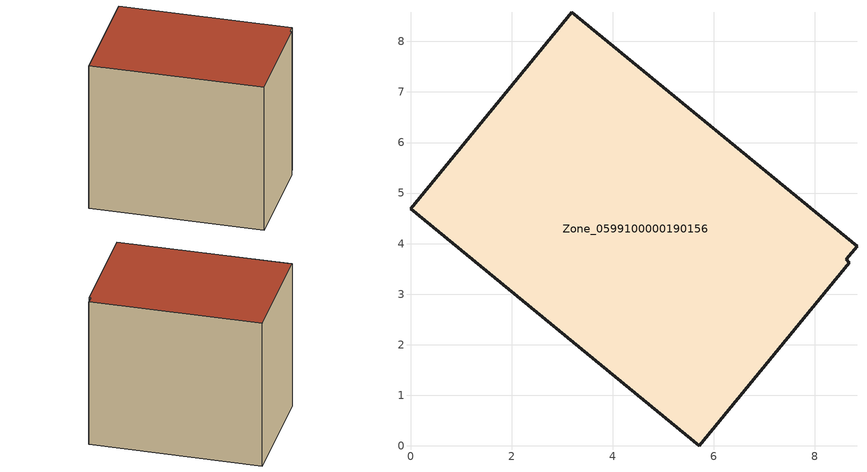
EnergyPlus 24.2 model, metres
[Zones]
Zone_0599100000190156
 floor ground (C_G): 8.83,3.95 8.62,3.69 8.68,3.62 5.71,0 0,4.69 3.19,8.58 z0
 wall outside (C_F): 8.83,3.95 3.19,8.58 0,4.69 5.71,0 8.68,3.62 8.62,3.69 8.83,3.95 z0:6.72
 roof outside (C_R): 8.62,3.69 8.83,3.95 3.19,8.58 0,4.69 5.71,0 8.68,3.62 z6.72
[BUILDING]
Pand.0599100000190156: North Axis=0; Terrain=City; Loads Convergence Tolerance Value=0.04; Temperature Convergence Tolerance Value=0.4; Solar Distribution=FullExterior; Maximum Number of Warmup Days=25; Minimum Number of Warmup Days=1
[Site:Location]
Rotterdam.The.Hague.AP_ZH_NLD Design_Conditions: Latitude=51.96; Longitude=4.45; Time Zone=1; Elevation=-4.5
[SITE:GROUNDTEMPERATURE:BUILDINGSURFACE]
18, 18, 18, 18, 18, 18, 18, 18, 18, 18, 18, 18
[MATERIAL] Thermal Absorptance=0.9; Solar Absorptance=0.7; Visible Absorptance=0.7
Name | Roughness | Thickness | Conductivity | Density | Specific Heat
G.TI.1946 | MediumSmooth | 0.15 | 1 | 540 | 1210
F.TI.1946 | Rough | 0.3 | 0.857143 | 1920 | 840
R.TI.1946 | MediumRough | 0.2 | 0.1 | 1500 | 1000
[CONSTRUCTION]
C_G: G.TI.1946
C_F: F.TI.1946
C_R: R.TI.1946
[ZONE]
Zone_0599100000190156: Type=1; Multiplier=1; Ceiling Height=Autocalculate; Volume=Autocalculate; Floor Area=autocalculate; Part of Total Floor Area=Yes
[ZONEINFILTRATION:DESIGNFLOWRATE]
Infil_Zone_0599100000190156: Zone or ZoneList or Space or SpaceList=Zone_0599100000190156; Schedule=AlwaysOn; Design Flow Rate Calculation Method=Flow/Area; Flow Rate per Floor Area=0.003; Constant Term Coefficient=1; Temperature Term Coefficient=0; Velocity Term Coefficient=0; Velocity Squared Term Coefficient=0
[HVACTEMPLATE:ZONE:IDEALLOADSAIRSYSTEM]
Zone_0599100000190156: Maximum Heating Supply Air Temperature=50; Minimum Cooling Supply Air Temperature=13; Maximum Heating Supply Air Humidity Ratio=0.0156; Minimum Cooling Supply Air Humidity Ratio=0.0077; Heating Limit=NoLimit; Cooling Limit=NoLimit; Dehumidification Control Type=ConstantSensibleHeatRatio; Cooling Sensible Heat Ratio=0.7; Dehumidification Setpoint=60; Humidification Control Type=None; Humidification Setpoint=30; Outdoor Air Method=None; Outdoor Air Flow Rate per Person=0.00944; Outdoor Air Flow Rate per Zone Floor Area=0; Outdoor Air Flow Rate per Zone=0; Demand Controlled Ventilation Type=None; Outdoor Air Economizer Type=NoEconomizer; Heat Recovery Type=None; Sensible Heat Recovery Effectiveness=0.7; Latent Heat Recovery Effectiveness=0.65
[ZONECONTROL:THERMOSTAT]
ThermostatControl_Zone_0599100000190156: Zone or ZoneList=Zone_0599100000190156; Control Type Schedule=DualSetpointControlType; Control 1=Thermostat_Zone_0599100000190156; Temperature Difference Between Cutout And Setpoint=0
[THERMOSTATSETPOINT:DUALSETPOINT]
Thermostat_Zone_0599100000190156: Heating Setpoint Temperature Schedule=HeatingSetpoint_Zone_0599100000190156; Cooling Setpoint Temperature Schedule=CoolingSetpoint_Zone_0599100000190156
[SCHEDULE:COMPACT]
HeatingSetpoint_Zone_0599100000190156: Through: 12/31, For: AllDays, Until: 24:00, 21
CoolingSetpoint_Zone_0599100000190156: Through: 12/31, For: AllDays, Until: 24:00, 24
DualSetpointControlType: Through: 12/31, For: AllDays, Until: 24:00, 4
AlwaysOn: Through: 12/31, For: AllDays, Until: 24:00, 1
